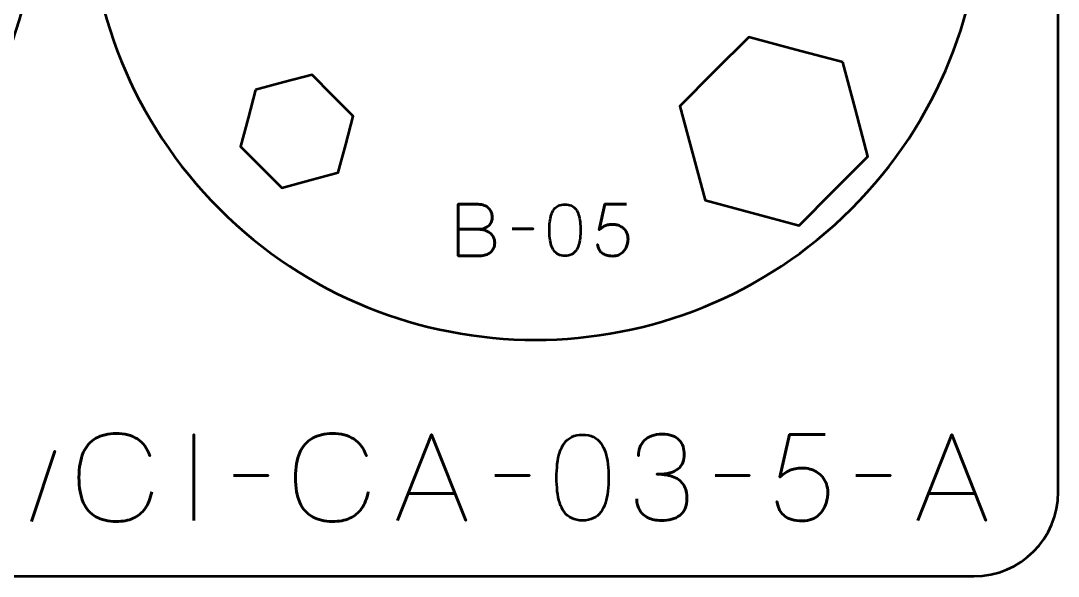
# Model space of a CAD drawing. Header units: centimetres. Extents: x -21 to 0, y -29.7 to 0.
# Drawn here: x -6.15 to 0, y -29.7 to -26.41 of the extents above; entities that cross this region are included whole.
import ezdxf

# ---------------------------------------------------------------- set-up
doc = ezdxf.new("R2010")
doc.units = ezdxf.units.CM
doc.header["$MEASUREMENT"] = 0
doc.layers.add('Layer 1', color=7, linetype='Continuous')

msp = doc.modelspace()

# ---------------------------------------------------------------- linework, layer by layer
at = {"layer": 'Layer 1', "color": 1, "lineweight": 53}
msp.add_open_spline([(-21.00003, -29.19995), (-21.00003, -29.19995), (-21.00003, -2.29992), (-21.00003, -2.29992), (-21.00003, -2.29992), (-21.00003, -2.21709), (-20.93286, -2.14992), (-20.85003, -2.14992), (-20.85003, -2.14992), (-20.7672, -2.14992), (-20.70003, -2.08275), (-20.70003, -1.99992), (-20.70003, -1.99992), (-20.70003, -1.91709), (-20.7672, -1.84992), (-20.85003, -1.84992), (-20.85003, -1.84992), (-20.93286, -1.84992), (-21.00003, -1.78275), (-21.00003, -1.69992), (-21.00003, -1.69992), (-21.00003, -1.61709), (-20.93286, -1.54992), (-20.85003, -1.54992), (-20.85003, -1.54992), (-20.7672, -1.54992), (-20.70003, -1.48275), (-20.70003, -1.39992), (-20.70003, -1.39992), (-20.70003, -1.31709), (-20.7672, -1.24992), (-20.85003, -1.24992), (-20.85003, -1.24992), (-20.93286, -1.24992), (-21.00003, -1.18275), (-21.00003, -1.09992), (-21.00003, -1.09992), (-21.00003, -1.09992), (-21.00003, -0.49992), (-21.00003, -0.49992), (-21.00003, -0.49992), (-21.00003, -0.22295), (-20.77694, 0.00004), (-20.49994, 0.00004), (-20.49994, 0.00004), (-20.49994, 0.00004), (-0.50008, 0.00004), (-0.50008, 0.00004), (-0.50008, 0.00004), (-0.22294, 0.00004), (0.00002, -0.22295), (0.00002, -0.49992), (0.00002, -0.49992), (0.00002, -0.49992), (0.00002, -29.19995), (0.00002, -29.19995), (0.00002, -29.19995), (0.00002, -29.47695), (-0.22294, -29.70004), (-0.50008, -29.70004), (-0.50008, -29.70004), (-0.50008, -29.70004), (-20.49994, -29.70004), (-20.49994, -29.70004), (-20.49994, -29.70004), (-20.77694, -29.70004), (-21.00003, -29.47695), (-21.00003, -29.19995)], degree=3, knots=[0, 0, 0, 0, 0.0588235, 0.0588235, 0.0588235, 0.0588235, 0.1176471, 0.1176471, 0.1176471, 0.1176471, 0.1764706, 0.1764706, 0.1764706, 0.1764706, 0.2352941, 0.2352941, 0.2352941, 0.2352941, 0.2941176, 0.2941176, 0.2941176, 0.2941176, 0.3529412, 0.3529412, 0.3529412, 0.3529412, 0.4117647, 0.4117647, 0.4117647, 0.4117647, 0.4705882, 0.4705882, 0.4705882, 0.4705882, 0.5294118, 0.5294118, 0.5294118, 0.5294118, 0.5882353, 0.5882353, 0.5882353, 0.5882353, 0.6470588, 0.6470588, 0.6470588, 0.6470588, 0.7058824, 0.7058824, 0.7058824, 0.7058824, 0.7647059, 0.7647059, 0.7647059, 0.7647059, 0.8235294, 0.8235294, 0.8235294, 0.8235294, 0.8823529, 0.8823529, 0.8823529, 0.8823529, 0.9411765, 0.9411765, 0.9411765, 0.9411765, 1, 1, 1, 1], dxfattribs=at)
at = {"layer": 'Layer 1', "color": 3, "lineweight": 53}
for points in [[(-6.82614, -23.77617), (-5.79144, -24.81087), (-5.79144, -26.48911), (-6.82617, -27.52384), (-6.82617, -27.52384), (-7.86087, -28.55854), (-9.53911, -28.55854), (-10.57381, -27.52384), (-10.57381, -27.52384), (-11.60853, -26.48911), (-11.60853, -24.81087), (-10.57383, -23.77617), (-10.57383, -23.77617), (-9.53911, -22.74144), (-7.86087, -22.74144), (-6.82614, -23.77617)], [(-1.22615, -23.77619), (-0.19145, -24.81089), (-0.19145, -26.48913), (-1.22618, -27.52386), (-1.22618, -27.52386), (-2.26088, -28.55856), (-3.93912, -28.55856), (-4.97382, -27.52386), (-4.97382, -27.52386), (-6.00854, -26.48913), (-6.00854, -24.81089), (-4.97384, -23.77619), (-4.97384, -23.77619), (-3.93912, -22.74146), (-2.26088, -22.74146), (-1.22615, -23.77619)]]:
    msp.add_open_spline(points, degree=3, knots=[0, 0, 0, 0, 0.25, 0.25, 0.25, 0.25, 0.5, 0.5, 0.5, 0.5, 0.75, 0.75, 0.75, 0.75, 1, 1, 1, 1], dxfattribs=at)
at = {"layer": 'Layer 1', "lineweight": 53}
msp.add_open_spline([(-1.27754, -26.65598), (-1.27754, -26.65598), (-1.20283, -26.93481), (-1.20283, -26.93481), (-1.20283, -26.93481), (-1.20283, -26.93481), (-1.12811, -27.21365), (-1.12811, -27.21365), (-1.12811, -27.21365), (-1.12811, -27.21365), (-1.33223, -27.41778), (-1.33223, -27.41778), (-1.33223, -27.41778), (-1.33223, -27.41778), (-1.53636, -27.6219), (-1.53636, -27.6219), (-1.53636, -27.6219), (-1.53636, -27.6219), (-1.8152, -27.54718), (-1.8152, -27.54718), (-1.8152, -27.54718), (-1.8152, -27.54718), (-2.09403, -27.47247), (-2.09403, -27.47247), (-2.09403, -27.47247), (-2.09403, -27.47247), (-2.16875, -27.19364), (-2.16875, -27.19364), (-2.16875, -27.19364), (-2.16875, -27.19364), (-2.24346, -26.91479), (-2.24346, -26.91479), (-2.24346, -26.91479), (-2.24346, -26.91479), (-2.03934, -26.71067), (-2.03934, -26.71067), (-2.03934, -26.71067), (-2.03934, -26.71067), (-1.83522, -26.50655), (-1.83522, -26.50655), (-1.83522, -26.50655), (-1.83522, -26.50655), (-1.55637, -26.58126), (-1.55637, -26.58126), (-1.55637, -26.58126), (-1.55637, -26.58126), (-1.27754, -26.65598), (-1.27754, -26.65598)], degree=3, knots=[0, 0, 0, 0, 0.0833333, 0.0833333, 0.0833333, 0.0833333, 0.1666667, 0.1666667, 0.1666667, 0.1666667, 0.25, 0.25, 0.25, 0.25, 0.3333333, 0.3333333, 0.3333333, 0.3333333, 0.4166667, 0.4166667, 0.4166667, 0.4166667, 0.5, 0.5, 0.5, 0.5, 0.5833333, 0.5833333, 0.5833333, 0.5833333, 0.6666667, 0.6666667, 0.6666667, 0.6666667, 0.75, 0.75, 0.75, 0.75, 0.8333333, 0.8333333, 0.8333333, 0.8333333, 0.9166667, 0.9166667, 0.9166667, 0.9166667, 1, 1, 1, 1], dxfattribs=at)
at = {"layer": 'Layer 1', "color": 250, "lineweight": 53}
msp.add_open_spline([(-4.75916, -26.81926), (-4.75916, -26.81926), (-4.59186, -26.77443), (-4.59186, -26.77443), (-4.59186, -26.77443), (-4.59186, -26.77443), (-4.42455, -26.7296), (-4.42455, -26.7296), (-4.42455, -26.7296), (-4.42455, -26.7296), (-4.30208, -26.85208), (-4.30208, -26.85208), (-4.30208, -26.85208), (-4.30208, -26.85208), (-4.1796, -26.97455), (-4.1796, -26.97455), (-4.1796, -26.97455), (-4.1796, -26.97455), (-4.22443, -27.14186), (-4.22443, -27.14186), (-4.22443, -27.14186), (-4.22443, -27.14186), (-4.26926, -27.30916), (-4.26926, -27.30916), (-4.26926, -27.30916), (-4.26926, -27.30916), (-4.43656, -27.35399), (-4.43656, -27.35399), (-4.43656, -27.35399), (-4.43656, -27.35399), (-4.60387, -27.39882), (-4.60387, -27.39882), (-4.60387, -27.39882), (-4.60387, -27.39882), (-4.72634, -27.27634), (-4.72634, -27.27634), (-4.72634, -27.27634), (-4.72634, -27.27634), (-4.84882, -27.15387), (-4.84882, -27.15387), (-4.84882, -27.15387), (-4.84882, -27.15387), (-4.80399, -26.98656), (-4.80399, -26.98656), (-4.80399, -26.98656), (-4.80399, -26.98656), (-4.75916, -26.81926), (-4.75916, -26.81926)], degree=3, knots=[0, 0, 0, 0, 0.0833333, 0.0833333, 0.0833333, 0.0833333, 0.1666667, 0.1666667, 0.1666667, 0.1666667, 0.25, 0.25, 0.25, 0.25, 0.3333333, 0.3333333, 0.3333333, 0.3333333, 0.4166667, 0.4166667, 0.4166667, 0.4166667, 0.5, 0.5, 0.5, 0.5, 0.5833333, 0.5833333, 0.5833333, 0.5833333, 0.6666667, 0.6666667, 0.6666667, 0.6666667, 0.75, 0.75, 0.75, 0.75, 0.8333333, 0.8333333, 0.8333333, 0.8333333, 0.9166667, 0.9166667, 0.9166667, 0.9166667, 1, 1, 1, 1], dxfattribs=at)
at = {"layer": 'Layer 1', "color": 5, "lineweight": 53}
for points, knots in [([(-3.55766, -27.6449), (-3.55766, -27.6449), (-3.4404, -27.6449), (-3.4404, -27.6449), (-3.4404, -27.6449), (-3.42516, -27.64483), (-3.41218, -27.64272), (-3.40124, -27.63855), (-3.40124, -27.63855), (-3.39037, -27.63446), (-3.38156, -27.62889), (-3.37471, -27.6219), (-3.37471, -27.6219), (-3.36787, -27.61492), (-3.36293, -27.60702), (-3.35982, -27.59827), (-3.35982, -27.59827), (-3.35679, -27.58959), (-3.35538, -27.58056), (-3.35573, -27.57125), (-3.35573, -27.57125), (-3.35616, -27.56193), (-3.35813, -27.5529), (-3.36166, -27.54408), (-3.36166, -27.54408), (-3.36512, -27.53526), (-3.37034, -27.52729), (-3.37718, -27.52016), (-3.37718, -27.52016), (-3.38402, -27.51304), (-3.39256, -27.50739), (-3.40293, -27.50323), (-3.40293, -27.50323), (-3.41331, -27.499), (-3.42551, -27.49681), (-3.43955, -27.49674), (-3.43955, -27.49674), (-3.43955, -27.49674), (-3.55766, -27.49674), (-3.55766, -27.49674), (-3.55766, -27.49674), (-3.55766, -27.49674), (-3.55766, -27.80196), (-3.55766, -27.80196), (-3.55766, -27.80196), (-3.55766, -27.80196), (-3.4277, -27.80196), (-3.4277, -27.80196), (-3.4277, -27.80196), (-3.41556, -27.80196), (-3.40427, -27.8002), (-3.39383, -27.79674), (-3.39383, -27.79674), (-3.38339, -27.79321), (-3.37429, -27.7882), (-3.36639, -27.7815), (-3.36639, -27.7815), (-3.35855, -27.77487), (-3.35242, -27.76682), (-3.34804, -27.7573), (-3.34804, -27.7573), (-3.34367, -27.74777), (-3.34141, -27.73698), (-3.34134, -27.72491), (-3.34134, -27.72491), (-3.34162, -27.71278), (-3.34416, -27.70184), (-3.34903, -27.69204), (-3.34903, -27.69204), (-3.3539, -27.68223), (-3.36067, -27.67383), (-3.36942, -27.66678), (-3.36942, -27.66678), (-3.37817, -27.65979), (-3.38861, -27.65436), (-3.40061, -27.65062), (-3.40061, -27.65062), (-3.4126, -27.64688), (-3.42586, -27.64498), (-3.4404, -27.6449), (-3.4404, -27.6449), (-3.42586, -27.64498), (-3.4126, -27.64688), (-3.40061, -27.65062), (-3.40061, -27.65062), (-3.38861, -27.65436), (-3.37817, -27.65979), (-3.36942, -27.66678), (-3.36942, -27.66678), (-3.36067, -27.67383), (-3.3539, -27.68223), (-3.34903, -27.69204), (-3.34903, -27.69204), (-3.34416, -27.70184), (-3.34162, -27.71278), (-3.34134, -27.72491), (-3.34134, -27.72491), (-3.34141, -27.73698), (-3.34367, -27.74777), (-3.34804, -27.7573), (-3.34804, -27.7573), (-3.35242, -27.76682), (-3.35855, -27.77487), (-3.36639, -27.7815), (-3.36639, -27.7815), (-3.37429, -27.7882), (-3.38339, -27.79321), (-3.39383, -27.79674), (-3.39383, -27.79674), (-3.40427, -27.8002), (-3.41556, -27.80196), (-3.4277, -27.80196), (-3.4277, -27.80196), (-3.4277, -27.80196), (-3.55766, -27.80196), (-3.55766, -27.80196), (-3.55766, -27.80196), (-3.55766, -27.80196), (-3.55766, -27.49674), (-3.55766, -27.49674), (-3.55766, -27.49674), (-3.55766, -27.49674), (-3.43955, -27.49674), (-3.43955, -27.49674), (-3.43955, -27.49674), (-3.42551, -27.49681), (-3.41331, -27.499), (-3.40293, -27.50323), (-3.40293, -27.50323), (-3.39256, -27.50739), (-3.38402, -27.51304), (-3.37718, -27.52016), (-3.37718, -27.52016), (-3.37034, -27.52729), (-3.36512, -27.53526), (-3.36166, -27.54408), (-3.36166, -27.54408), (-3.35813, -27.5529), (-3.35616, -27.56193), (-3.35573, -27.57125), (-3.35573, -27.57125), (-3.35538, -27.58056), (-3.35679, -27.58959), (-3.35982, -27.59827), (-3.35982, -27.59827), (-3.36293, -27.60702), (-3.36787, -27.61492), (-3.37471, -27.6219), (-3.37471, -27.6219), (-3.38156, -27.62889), (-3.39037, -27.63446), (-3.40124, -27.63855), (-3.40124, -27.63855), (-3.41218, -27.64272), (-3.42516, -27.64483), (-3.4404, -27.6449), (-3.4404, -27.6449), (-3.4404, -27.6449), (-3.55766, -27.6449), (-3.55766, -27.6449)], [0, 0, 0, 0, 0.025, 0.025, 0.025, 0.025, 0.05, 0.05, 0.05, 0.05, 0.075, 0.075, 0.075, 0.075, 0.1, 0.1, 0.1, 0.1, 0.125, 0.125, 0.125, 0.125, 0.15, 0.15, 0.15, 0.15, 0.175, 0.175, 0.175, 0.175, 0.2, 0.2, 0.2, 0.2, 0.225, 0.225, 0.225, 0.225, 0.25, 0.25, 0.25, 0.25, 0.275, 0.275, 0.275, 0.275, 0.3, 0.3, 0.3, 0.3, 0.325, 0.325, 0.325, 0.325, 0.35, 0.35, 0.35, 0.35, 0.375, 0.375, 0.375, 0.375, 0.4, 0.4, 0.4, 0.4, 0.425, 0.425, 0.425, 0.425, 0.45, 0.45, 0.45, 0.45, 0.475, 0.475, 0.475, 0.475, 0.5, 0.5, 0.5, 0.5, 0.525, 0.525, 0.525, 0.525, 0.55, 0.55, 0.55, 0.55, 0.575, 0.575, 0.575, 0.575, 0.6, 0.6, 0.6, 0.6, 0.625, 0.625, 0.625, 0.625, 0.65, 0.65, 0.65, 0.65, 0.675, 0.675, 0.675, 0.675, 0.7, 0.7, 0.7, 0.7, 0.725, 0.725, 0.725, 0.725, 0.75, 0.75, 0.75, 0.75, 0.775, 0.775, 0.775, 0.775, 0.8, 0.8, 0.8, 0.8, 0.825, 0.825, 0.825, 0.825, 0.85, 0.85, 0.85, 0.85, 0.875, 0.875, 0.875, 0.875, 0.9, 0.9, 0.9, 0.9, 0.925, 0.925, 0.925, 0.925, 0.95, 0.95, 0.95, 0.95, 0.975, 0.975, 0.975, 0.975, 1, 1, 1, 1]), ([(-2.56072, -27.49674), (-2.56072, -27.49674), (-2.68772, -27.49674), (-2.68772, -27.49674), (-2.68772, -27.49674), (-2.68772, -27.49674), (-2.72159, -27.64829), (-2.72159, -27.64829), (-2.72159, -27.64829), (-2.71566, -27.64321), (-2.71002, -27.63863), (-2.70458, -27.6346), (-2.70458, -27.6346), (-2.69922, -27.63058), (-2.69358, -27.6272), (-2.68758, -27.62437), (-2.68758, -27.62437), (-2.68165, -27.62155), (-2.67488, -27.61943), (-2.66726, -27.61795), (-2.66726, -27.61795), (-2.65971, -27.61647), (-2.65068, -27.61569), (-2.64031, -27.61569), (-2.64031, -27.61569), (-2.63184, -27.61569), (-2.62337, -27.61682), (-2.61491, -27.61915), (-2.61491, -27.61915), (-2.60644, -27.62141), (-2.5984, -27.62487), (-2.59078, -27.62945), (-2.59078, -27.62945), (-2.58309, -27.63411), (-2.57631, -27.6399), (-2.57039, -27.64688), (-2.57039, -27.64688), (-2.56439, -27.65387), (-2.55966, -27.66205), (-2.55628, -27.67143), (-2.55628, -27.67143), (-2.55282, -27.68082), (-2.55106, -27.69147), (-2.55099, -27.70332), (-2.55099, -27.70332), (-2.55091, -27.7077), (-2.55141, -27.7132), (-2.5524, -27.71969), (-2.5524, -27.71969), (-2.55331, -27.72618), (-2.55501, -27.73324), (-2.55741, -27.74072), (-2.55741, -27.74072), (-2.5598, -27.7482), (-2.56319, -27.75561), (-2.56749, -27.76294), (-2.56749, -27.76294), (-2.5718, -27.77028), (-2.5773, -27.77698), (-2.58393, -27.78305), (-2.58393, -27.78305), (-2.59057, -27.78912), (-2.59861, -27.79399), (-2.60799, -27.79766), (-2.60799, -27.79766), (-2.61745, -27.80125), (-2.62853, -27.80316), (-2.64115, -27.80323), (-2.64115, -27.80323), (-2.65625, -27.80316), (-2.66895, -27.80154), (-2.67925, -27.7985), (-2.67925, -27.7985), (-2.68956, -27.7954), (-2.69795, -27.79138), (-2.70444, -27.7863), (-2.70444, -27.7863), (-2.711, -27.78122), (-2.71608, -27.77564), (-2.71975, -27.76958), (-2.71975, -27.76958), (-2.72342, -27.76351), (-2.72617, -27.75744), (-2.72801, -27.75137), (-2.72801, -27.75137), (-2.72984, -27.7453), (-2.73125, -27.73973), (-2.73217, -27.73465), (-2.73217, -27.73465), (-2.73125, -27.73973), (-2.72984, -27.7453), (-2.72801, -27.75137), (-2.72801, -27.75137), (-2.72617, -27.75744), (-2.72342, -27.76351), (-2.71975, -27.76958), (-2.71975, -27.76958), (-2.71608, -27.77564), (-2.711, -27.78122), (-2.70444, -27.7863), (-2.70444, -27.7863), (-2.69795, -27.79138), (-2.68956, -27.7954), (-2.67925, -27.7985), (-2.67925, -27.7985), (-2.66895, -27.80154), (-2.65625, -27.80316), (-2.64115, -27.80323), (-2.64115, -27.80323), (-2.62853, -27.80316), (-2.61745, -27.80125), (-2.60799, -27.79766), (-2.60799, -27.79766), (-2.59861, -27.79399), (-2.59057, -27.78912), (-2.58393, -27.78305), (-2.58393, -27.78305), (-2.5773, -27.77698), (-2.5718, -27.77028), (-2.56749, -27.76294), (-2.56749, -27.76294), (-2.56319, -27.75561), (-2.5598, -27.7482), (-2.55741, -27.74072), (-2.55741, -27.74072), (-2.55501, -27.73324), (-2.55331, -27.72618), (-2.5524, -27.71969), (-2.5524, -27.71969), (-2.55141, -27.7132), (-2.55091, -27.7077), (-2.55099, -27.70332), (-2.55099, -27.70332), (-2.55106, -27.69147), (-2.55282, -27.68082), (-2.55628, -27.67143), (-2.55628, -27.67143), (-2.55966, -27.66205), (-2.56439, -27.65387), (-2.57039, -27.64688), (-2.57039, -27.64688), (-2.57631, -27.6399), (-2.58309, -27.63411), (-2.59078, -27.62945), (-2.59078, -27.62945), (-2.5984, -27.62487), (-2.60644, -27.62141), (-2.61491, -27.61915), (-2.61491, -27.61915), (-2.62337, -27.61682), (-2.63184, -27.61569), (-2.64031, -27.61569), (-2.64031, -27.61569), (-2.65068, -27.61569), (-2.65971, -27.61647), (-2.66726, -27.61795), (-2.66726, -27.61795), (-2.67488, -27.61943), (-2.68165, -27.62155), (-2.68758, -27.62437), (-2.68758, -27.62437), (-2.69358, -27.6272), (-2.69922, -27.63058), (-2.70458, -27.6346), (-2.70458, -27.6346), (-2.71002, -27.63863), (-2.71566, -27.64321), (-2.72159, -27.64829), (-2.72159, -27.64829), (-2.72159, -27.64829), (-2.68772, -27.49674), (-2.68772, -27.49674), (-2.68772, -27.49674), (-2.68772, -27.49674), (-2.56072, -27.49674), (-2.56072, -27.49674)], [0, 0, 0, 0, 0.0227273, 0.0227273, 0.0227273, 0.0227273, 0.0454545, 0.0454545, 0.0454545, 0.0454545, 0.0681818, 0.0681818, 0.0681818, 0.0681818, 0.0909091, 0.0909091, 0.0909091, 0.0909091, 0.1136364, 0.1136364, 0.1136364, 0.1136364, 0.1363636, 0.1363636, 0.1363636, 0.1363636, 0.1590909, 0.1590909, 0.1590909, 0.1590909, 0.1818182, 0.1818182, 0.1818182, 0.1818182, 0.2045455, 0.2045455, 0.2045455, 0.2045455, 0.2272727, 0.2272727, 0.2272727, 0.2272727, 0.25, 0.25, 0.25, 0.25, 0.2727273, 0.2727273, 0.2727273, 0.2727273, 0.2954545, 0.2954545, 0.2954545, 0.2954545, 0.3181818, 0.3181818, 0.3181818, 0.3181818, 0.3409091, 0.3409091, 0.3409091, 0.3409091, 0.3636364, 0.3636364, 0.3636364, 0.3636364, 0.3863636, 0.3863636, 0.3863636, 0.3863636, 0.4090909, 0.4090909, 0.4090909, 0.4090909, 0.4318182, 0.4318182, 0.4318182, 0.4318182, 0.4545455, 0.4545455, 0.4545455, 0.4545455, 0.4772727, 0.4772727, 0.4772727, 0.4772727, 0.5, 0.5, 0.5, 0.5, 0.5227273, 0.5227273, 0.5227273, 0.5227273, 0.5454545, 0.5454545, 0.5454545, 0.5454545, 0.5681818, 0.5681818, 0.5681818, 0.5681818, 0.5909091, 0.5909091, 0.5909091, 0.5909091, 0.6136364, 0.6136364, 0.6136364, 0.6136364, 0.6363636, 0.6363636, 0.6363636, 0.6363636, 0.6590909, 0.6590909, 0.6590909, 0.6590909, 0.6818182, 0.6818182, 0.6818182, 0.6818182, 0.7045455, 0.7045455, 0.7045455, 0.7045455, 0.7272727, 0.7272727, 0.7272727, 0.7272727, 0.75, 0.75, 0.75, 0.75, 0.7727273, 0.7727273, 0.7727273, 0.7727273, 0.7954545, 0.7954545, 0.7954545, 0.7954545, 0.8181818, 0.8181818, 0.8181818, 0.8181818, 0.8409091, 0.8409091, 0.8409091, 0.8409091, 0.8636364, 0.8636364, 0.8636364, 0.8636364, 0.8863636, 0.8863636, 0.8863636, 0.8863636, 0.9090909, 0.9090909, 0.9090909, 0.9090909, 0.9318182, 0.9318182, 0.9318182, 0.9318182, 0.9545455, 0.9545455, 0.9545455, 0.9545455, 0.9772727, 0.9772727, 0.9772727, 0.9772727, 1, 1, 1, 1]), ([(-2.92478, -27.80196), (-2.90997, -27.80189), (-2.8972, -27.79928), (-2.88654, -27.7942), (-2.88654, -27.7942), (-2.87596, -27.78912), (-2.86714, -27.78185), (-2.86009, -27.77261), (-2.86009, -27.77261), (-2.8531, -27.7633), (-2.8476, -27.75229), (-2.84351, -27.73959), (-2.84351, -27.73959), (-2.83948, -27.72689), (-2.83659, -27.71299), (-2.83497, -27.69775), (-2.83497, -27.69775), (-2.83327, -27.68251), (-2.83243, -27.66649), (-2.8325, -27.64956), (-2.8325, -27.64956), (-2.83243, -27.6327), (-2.83327, -27.61668), (-2.83497, -27.60151), (-2.83497, -27.60151), (-2.83659, -27.58634), (-2.83948, -27.57237), (-2.84351, -27.55967), (-2.84351, -27.55967), (-2.8476, -27.54704), (-2.8531, -27.53604), (-2.86009, -27.52665), (-2.86009, -27.52665), (-2.86714, -27.51734), (-2.87596, -27.51007), (-2.88654, -27.50499), (-2.88654, -27.50499), (-2.8972, -27.49984), (-2.90997, -27.49723), (-2.92478, -27.49716), (-2.92478, -27.49716), (-2.9396, -27.49723), (-2.95237, -27.49984), (-2.96303, -27.50499), (-2.96303, -27.50499), (-2.97361, -27.51007), (-2.98243, -27.51734), (-2.98948, -27.52665), (-2.98948, -27.52665), (-2.99647, -27.53604), (-3.00197, -27.54704), (-3.00606, -27.55967), (-3.00606, -27.55967), (-3.01009, -27.57237), (-3.01298, -27.58634), (-3.0146, -27.60151), (-3.0146, -27.60151), (-3.01629, -27.61668), (-3.01714, -27.6327), (-3.01707, -27.64956), (-3.01707, -27.64956), (-3.01714, -27.66649), (-3.01629, -27.68251), (-3.0146, -27.69775), (-3.0146, -27.69775), (-3.01298, -27.71299), (-3.01009, -27.72689), (-3.00606, -27.73959), (-3.00606, -27.73959), (-3.00197, -27.75229), (-2.99647, -27.7633), (-2.98948, -27.77261), (-2.98948, -27.77261), (-2.98243, -27.78185), (-2.97361, -27.78912), (-2.96303, -27.7942), (-2.96303, -27.7942), (-2.95237, -27.79928), (-2.9396, -27.80189), (-2.92478, -27.80196)], [0, 0, 0, 0, 0.05, 0.05, 0.05, 0.05, 0.1, 0.1, 0.1, 0.1, 0.15, 0.15, 0.15, 0.15, 0.2, 0.2, 0.2, 0.2, 0.25, 0.25, 0.25, 0.25, 0.3, 0.3, 0.3, 0.3, 0.35, 0.35, 0.35, 0.35, 0.4, 0.4, 0.4, 0.4, 0.45, 0.45, 0.45, 0.45, 0.5, 0.5, 0.5, 0.5, 0.55, 0.55, 0.55, 0.55, 0.6, 0.6, 0.6, 0.6, 0.65, 0.65, 0.65, 0.65, 0.7, 0.7, 0.7, 0.7, 0.75, 0.75, 0.75, 0.75, 0.8, 0.8, 0.8, 0.8, 0.85, 0.85, 0.85, 0.85, 0.9, 0.9, 0.9, 0.9, 0.95, 0.95, 0.95, 0.95, 1, 1, 1, 1]), ([(-2.92478, -27.80196), (-2.90997, -27.80189), (-2.8972, -27.79928), (-2.88654, -27.7942), (-2.88654, -27.7942), (-2.87596, -27.78912), (-2.86714, -27.78185), (-2.86009, -27.77261), (-2.86009, -27.77261), (-2.8531, -27.7633), (-2.8476, -27.75229), (-2.84351, -27.73959), (-2.84351, -27.73959), (-2.83948, -27.72689), (-2.83659, -27.71299), (-2.83497, -27.69775), (-2.83497, -27.69775), (-2.83327, -27.68251), (-2.83243, -27.66649), (-2.8325, -27.64956), (-2.8325, -27.64956), (-2.83243, -27.6327), (-2.83327, -27.61668), (-2.83497, -27.60151), (-2.83497, -27.60151), (-2.83659, -27.58634), (-2.83948, -27.57237), (-2.84351, -27.55967), (-2.84351, -27.55967), (-2.8476, -27.54704), (-2.8531, -27.53604), (-2.86009, -27.52665), (-2.86009, -27.52665), (-2.86714, -27.51734), (-2.87596, -27.51007), (-2.88654, -27.50499), (-2.88654, -27.50499), (-2.8972, -27.49984), (-2.90997, -27.49723), (-2.92478, -27.49716), (-2.92478, -27.49716), (-2.9396, -27.49723), (-2.95237, -27.49984), (-2.96303, -27.50499), (-2.96303, -27.50499), (-2.97361, -27.51007), (-2.98243, -27.51734), (-2.98948, -27.52665), (-2.98948, -27.52665), (-2.99647, -27.53604), (-3.00197, -27.54704), (-3.00606, -27.55967), (-3.00606, -27.55967), (-3.01009, -27.57237), (-3.01298, -27.58634), (-3.0146, -27.60151), (-3.0146, -27.60151), (-3.01629, -27.61668), (-3.01714, -27.6327), (-3.01707, -27.64956), (-3.01707, -27.64956), (-3.01714, -27.66649), (-3.01629, -27.68251), (-3.0146, -27.69775), (-3.0146, -27.69775), (-3.01298, -27.71299), (-3.01009, -27.72689), (-3.00606, -27.73959), (-3.00606, -27.73959), (-3.00197, -27.75229), (-2.99647, -27.7633), (-2.98948, -27.77261), (-2.98948, -27.77261), (-2.98243, -27.78185), (-2.97361, -27.78912), (-2.96303, -27.7942), (-2.96303, -27.7942), (-2.95237, -27.79928), (-2.9396, -27.80189), (-2.92478, -27.80196)], [0, 0, 0, 0, 0.05, 0.05, 0.05, 0.05, 0.1, 0.1, 0.1, 0.1, 0.15, 0.15, 0.15, 0.15, 0.2, 0.2, 0.2, 0.2, 0.25, 0.25, 0.25, 0.25, 0.3, 0.3, 0.3, 0.3, 0.35, 0.35, 0.35, 0.35, 0.4, 0.4, 0.4, 0.4, 0.45, 0.45, 0.45, 0.45, 0.5, 0.5, 0.5, 0.5, 0.55, 0.55, 0.55, 0.55, 0.6, 0.6, 0.6, 0.6, 0.65, 0.65, 0.65, 0.65, 0.7, 0.7, 0.7, 0.7, 0.75, 0.75, 0.75, 0.75, 0.8, 0.8, 0.8, 0.8, 0.85, 0.85, 0.85, 0.85, 0.9, 0.9, 0.9, 0.9, 0.95, 0.95, 0.95, 0.95, 1, 1, 1, 1]), ([(-3.2372, -27.64236), (-3.2372, -27.64236), (-3.11401, -27.64236), (-3.11401, -27.64236), (-3.11401, -27.64236), (-3.11401, -27.64236), (-3.2372, -27.64236), (-3.2372, -27.64236)], [0, 0, 0, 0, 0.5, 0.5, 0.5, 0.5, 1, 1, 1, 1]), ([(-5.3745, -29.19917), (-5.38202, -29.23951), (-5.39519, -29.27279), (-5.41366, -29.29889), (-5.41366, -29.29889), (-5.43224, -29.32488), (-5.45599, -29.34417), (-5.48492, -29.35675), (-5.48492, -29.35675), (-5.51373, -29.36933), (-5.54759, -29.37568), (-5.58616, -29.37556), (-5.58616, -29.37556), (-5.63308, -29.37568), (-5.67295, -29.36663), (-5.70564, -29.34817), (-5.70564, -29.34817), (-5.73833, -29.32982), (-5.76326, -29.30148), (-5.78043, -29.26303), (-5.78043, -29.26303), (-5.7976, -29.22457), (-5.80618, -29.1753), (-5.8063, -29.11521), (-5.8063, -29.11521), (-5.80618, -29.05536), (-5.7976, -29.0062), (-5.78043, -28.96775), (-5.78043, -28.96775), (-5.76326, -28.9293), (-5.73833, -28.90084), (-5.70564, -28.88238), (-5.70564, -28.88238), (-5.67295, -28.86392), (-5.63308, -28.85474), (-5.58616, -28.85486), (-5.58616, -28.85486), (-5.53595, -28.85474), (-5.49385, -28.86544), (-5.45999, -28.88696), (-5.45999, -28.88696), (-5.42624, -28.90848), (-5.40143, -28.94176), (-5.38579, -28.9868), (-5.38579, -28.9868), (-5.40143, -28.94176), (-5.42624, -28.90848), (-5.45999, -28.88696), (-5.45999, -28.88696), (-5.49385, -28.86544), (-5.53595, -28.85474), (-5.58616, -28.85486), (-5.58616, -28.85486), (-5.63308, -28.85474), (-5.67295, -28.86392), (-5.70564, -28.88238), (-5.70564, -28.88238), (-5.73833, -28.90084), (-5.76326, -28.9293), (-5.78043, -28.96775), (-5.78043, -28.96775), (-5.7976, -29.0062), (-5.80618, -29.05536), (-5.8063, -29.11521), (-5.8063, -29.11521), (-5.80618, -29.1753), (-5.7976, -29.22457), (-5.78043, -29.26303), (-5.78043, -29.26303), (-5.76326, -29.30148), (-5.73833, -29.32982), (-5.70564, -29.34817), (-5.70564, -29.34817), (-5.67295, -29.36663), (-5.63308, -29.37568), (-5.58616, -29.37556), (-5.58616, -29.37556), (-5.54759, -29.37568), (-5.51373, -29.36933), (-5.48492, -29.35675), (-5.48492, -29.35675), (-5.45599, -29.34417), (-5.43224, -29.32488), (-5.41366, -29.29889), (-5.41366, -29.29889), (-5.39519, -29.27279), (-5.38202, -29.23951), (-5.3745, -29.19917)], [0, 0, 0, 0, 0.0454545, 0.0454545, 0.0454545, 0.0454545, 0.0909091, 0.0909091, 0.0909091, 0.0909091, 0.1363636, 0.1363636, 0.1363636, 0.1363636, 0.1818182, 0.1818182, 0.1818182, 0.1818182, 0.2272727, 0.2272727, 0.2272727, 0.2272727, 0.2727273, 0.2727273, 0.2727273, 0.2727273, 0.3181818, 0.3181818, 0.3181818, 0.3181818, 0.3636364, 0.3636364, 0.3636364, 0.3636364, 0.4090909, 0.4090909, 0.4090909, 0.4090909, 0.4545455, 0.4545455, 0.4545455, 0.4545455, 0.5, 0.5, 0.5, 0.5, 0.5454545, 0.5454545, 0.5454545, 0.5454545, 0.5909091, 0.5909091, 0.5909091, 0.5909091, 0.6363636, 0.6363636, 0.6363636, 0.6363636, 0.6818182, 0.6818182, 0.6818182, 0.6818182, 0.7272727, 0.7272727, 0.7272727, 0.7272727, 0.7727273, 0.7727273, 0.7727273, 0.7727273, 0.8181818, 0.8181818, 0.8181818, 0.8181818, 0.8636364, 0.8636364, 0.8636364, 0.8636364, 0.9090909, 0.9090909, 0.9090909, 0.9090909, 0.9545455, 0.9545455, 0.9545455, 0.9545455, 1, 1, 1, 1]), ([(-5.12473, -29.36992), (-5.12473, -29.36992), (-5.12473, -28.86121), (-5.12473, -28.86121), (-5.12473, -28.86121), (-5.12473, -28.86121), (-5.12473, -29.36992), (-5.12473, -29.36992)], [0, 0, 0, 0, 0.5, 0.5, 0.5, 0.5, 1, 1, 1, 1]), ([(-4.09109, -29.19917), (-4.09861, -29.23951), (-4.11178, -29.27279), (-4.13025, -29.29889), (-4.13025, -29.29889), (-4.14883, -29.32488), (-4.17258, -29.34417), (-4.20151, -29.35675), (-4.20151, -29.35675), (-4.23032, -29.36933), (-4.26418, -29.37568), (-4.30275, -29.37556), (-4.30275, -29.37556), (-4.34967, -29.37568), (-4.38954, -29.36663), (-4.42223, -29.34817), (-4.42223, -29.34817), (-4.45492, -29.32982), (-4.47985, -29.30148), (-4.49702, -29.26303), (-4.49702, -29.26303), (-4.51419, -29.22457), (-4.52277, -29.1753), (-4.52289, -29.11521), (-4.52289, -29.11521), (-4.52277, -29.05536), (-4.51419, -29.0062), (-4.49702, -28.96775), (-4.49702, -28.96775), (-4.47985, -28.9293), (-4.45492, -28.90084), (-4.42223, -28.88238), (-4.42223, -28.88238), (-4.38954, -28.86392), (-4.34967, -28.85474), (-4.30275, -28.85486), (-4.30275, -28.85486), (-4.25254, -28.85474), (-4.21044, -28.86544), (-4.17658, -28.88696), (-4.17658, -28.88696), (-4.14283, -28.90848), (-4.11802, -28.94176), (-4.10238, -28.9868), (-4.10238, -28.9868), (-4.11802, -28.94176), (-4.14283, -28.90848), (-4.17658, -28.88696), (-4.17658, -28.88696), (-4.21044, -28.86544), (-4.25254, -28.85474), (-4.30275, -28.85486), (-4.30275, -28.85486), (-4.34967, -28.85474), (-4.38954, -28.86392), (-4.42223, -28.88238), (-4.42223, -28.88238), (-4.45492, -28.90084), (-4.47985, -28.9293), (-4.49702, -28.96775), (-4.49702, -28.96775), (-4.51419, -29.0062), (-4.52277, -29.05536), (-4.52289, -29.11521), (-4.52289, -29.11521), (-4.52277, -29.1753), (-4.51419, -29.22457), (-4.49702, -29.26303), (-4.49702, -29.26303), (-4.47985, -29.30148), (-4.45492, -29.32982), (-4.42223, -29.34817), (-4.42223, -29.34817), (-4.38954, -29.36663), (-4.34967, -29.37568), (-4.30275, -29.37556), (-4.30275, -29.37556), (-4.26418, -29.37568), (-4.23032, -29.36933), (-4.20151, -29.35675), (-4.20151, -29.35675), (-4.17258, -29.34417), (-4.14883, -29.32488), (-4.13025, -29.29889), (-4.13025, -29.29889), (-4.11178, -29.27279), (-4.09861, -29.23951), (-4.09109, -29.19917)], [0, 0, 0, 0, 0.0454545, 0.0454545, 0.0454545, 0.0454545, 0.0909091, 0.0909091, 0.0909091, 0.0909091, 0.1363636, 0.1363636, 0.1363636, 0.1363636, 0.1818182, 0.1818182, 0.1818182, 0.1818182, 0.2272727, 0.2272727, 0.2272727, 0.2272727, 0.2727273, 0.2727273, 0.2727273, 0.2727273, 0.3181818, 0.3181818, 0.3181818, 0.3181818, 0.3636364, 0.3636364, 0.3636364, 0.3636364, 0.4090909, 0.4090909, 0.4090909, 0.4090909, 0.4545455, 0.4545455, 0.4545455, 0.4545455, 0.5, 0.5, 0.5, 0.5, 0.5454545, 0.5454545, 0.5454545, 0.5454545, 0.5909091, 0.5909091, 0.5909091, 0.5909091, 0.6363636, 0.6363636, 0.6363636, 0.6363636, 0.6818182, 0.6818182, 0.6818182, 0.6818182, 0.7272727, 0.7272727, 0.7272727, 0.7272727, 0.7727273, 0.7727273, 0.7727273, 0.7727273, 0.8181818, 0.8181818, 0.8181818, 0.8181818, 0.8636364, 0.8636364, 0.8636364, 0.8636364, 0.9090909, 0.9090909, 0.9090909, 0.9090909, 0.9545455, 0.9545455, 0.9545455, 0.9545455, 1, 1, 1, 1]), ([(-3.91752, -29.36992), (-3.91752, -29.36992), (-3.71573, -28.86121), (-3.71573, -28.86121), (-3.71573, -28.86121), (-3.71573, -28.86121), (-3.51323, -29.36992), (-3.51323, -29.36992), (-3.51323, -29.36992), (-3.51323, -29.36992), (-3.71573, -28.86121), (-3.71573, -28.86121), (-3.71573, -28.86121), (-3.71573, -28.86121), (-3.91752, -29.36992), (-3.91752, -29.36992)], [0, 0, 0, 0, 0.25, 0.25, 0.25, 0.25, 0.5, 0.5, 0.5, 0.5, 0.75, 0.75, 0.75, 0.75, 1, 1, 1, 1]), ([(-2.82038, -29.36992), (-2.79568, -29.3698), (-2.7744, -29.36545), (-2.75664, -29.35698), (-2.75664, -29.35698), (-2.739, -29.34852), (-2.7243, -29.33641), (-2.71254, -29.321), (-2.71254, -29.321), (-2.7009, -29.30548), (-2.69173, -29.28713), (-2.68491, -29.26597), (-2.68491, -29.26597), (-2.67821, -29.2448), (-2.67339, -29.22163), (-2.67068, -29.19623), (-2.67068, -29.19623), (-2.66786, -29.17083), (-2.66645, -29.14414), (-2.66657, -29.11592), (-2.66657, -29.11592), (-2.66645, -29.08781), (-2.66786, -29.06112), (-2.67068, -29.03584), (-2.67068, -29.03584), (-2.67339, -29.01055), (-2.67821, -28.98727), (-2.68491, -28.9661), (-2.68491, -28.9661), (-2.69173, -28.94506), (-2.7009, -28.92671), (-2.71254, -28.91107), (-2.71254, -28.91107), (-2.7243, -28.89555), (-2.739, -28.88344), (-2.75664, -28.87497), (-2.75664, -28.87497), (-2.7744, -28.86639), (-2.79568, -28.86203), (-2.82038, -28.86192), (-2.82038, -28.86192), (-2.84507, -28.86203), (-2.86636, -28.86639), (-2.88411, -28.87497), (-2.88411, -28.87497), (-2.90175, -28.88344), (-2.91645, -28.89555), (-2.92821, -28.91107), (-2.92821, -28.91107), (-2.93985, -28.92671), (-2.94902, -28.94506), (-2.95584, -28.9661), (-2.95584, -28.9661), (-2.96255, -28.98727), (-2.96737, -29.01055), (-2.97007, -29.03584), (-2.97007, -29.03584), (-2.9729, -29.06112), (-2.97431, -29.08781), (-2.97419, -29.11592), (-2.97419, -29.11592), (-2.97431, -29.14414), (-2.9729, -29.17083), (-2.97007, -29.19623), (-2.97007, -29.19623), (-2.96737, -29.22163), (-2.96255, -29.2448), (-2.95584, -29.26597), (-2.95584, -29.26597), (-2.94902, -29.28713), (-2.93985, -29.30548), (-2.92821, -29.321), (-2.92821, -29.321), (-2.91645, -29.33641), (-2.90175, -29.34852), (-2.88411, -29.35698), (-2.88411, -29.35698), (-2.86636, -29.36545), (-2.84507, -29.3698), (-2.82038, -29.36992)], [0, 0, 0, 0, 0.05, 0.05, 0.05, 0.05, 0.1, 0.1, 0.1, 0.1, 0.15, 0.15, 0.15, 0.15, 0.2, 0.2, 0.2, 0.2, 0.25, 0.25, 0.25, 0.25, 0.3, 0.3, 0.3, 0.3, 0.35, 0.35, 0.35, 0.35, 0.4, 0.4, 0.4, 0.4, 0.45, 0.45, 0.45, 0.45, 0.5, 0.5, 0.5, 0.5, 0.55, 0.55, 0.55, 0.55, 0.6, 0.6, 0.6, 0.6, 0.65, 0.65, 0.65, 0.65, 0.7, 0.7, 0.7, 0.7, 0.75, 0.75, 0.75, 0.75, 0.8, 0.8, 0.8, 0.8, 0.85, 0.85, 0.85, 0.85, 0.9, 0.9, 0.9, 0.9, 0.95, 0.95, 0.95, 0.95, 1, 1, 1, 1]), ([(-2.82038, -29.36992), (-2.79568, -29.3698), (-2.7744, -29.36545), (-2.75664, -29.35698), (-2.75664, -29.35698), (-2.739, -29.34852), (-2.7243, -29.33641), (-2.71254, -29.321), (-2.71254, -29.321), (-2.7009, -29.30548), (-2.69173, -29.28713), (-2.68491, -29.26597), (-2.68491, -29.26597), (-2.67821, -29.2448), (-2.67339, -29.22163), (-2.67068, -29.19623), (-2.67068, -29.19623), (-2.66786, -29.17083), (-2.66645, -29.14414), (-2.66657, -29.11592), (-2.66657, -29.11592), (-2.66645, -29.08781), (-2.66786, -29.06112), (-2.67068, -29.03584), (-2.67068, -29.03584), (-2.67339, -29.01055), (-2.67821, -28.98727), (-2.68491, -28.9661), (-2.68491, -28.9661), (-2.69173, -28.94506), (-2.7009, -28.92671), (-2.71254, -28.91107), (-2.71254, -28.91107), (-2.7243, -28.89555), (-2.739, -28.88344), (-2.75664, -28.87497), (-2.75664, -28.87497), (-2.7744, -28.86639), (-2.79568, -28.86203), (-2.82038, -28.86192), (-2.82038, -28.86192), (-2.84507, -28.86203), (-2.86636, -28.86639), (-2.88411, -28.87497), (-2.88411, -28.87497), (-2.90175, -28.88344), (-2.91645, -28.89555), (-2.92821, -28.91107), (-2.92821, -28.91107), (-2.93985, -28.92671), (-2.94902, -28.94506), (-2.95584, -28.9661), (-2.95584, -28.9661), (-2.96255, -28.98727), (-2.96737, -29.01055), (-2.97007, -29.03584), (-2.97007, -29.03584), (-2.9729, -29.06112), (-2.97431, -29.08781), (-2.97419, -29.11592), (-2.97419, -29.11592), (-2.97431, -29.14414), (-2.9729, -29.17083), (-2.97007, -29.19623), (-2.97007, -29.19623), (-2.96737, -29.22163), (-2.96255, -29.2448), (-2.95584, -29.26597), (-2.95584, -29.26597), (-2.94902, -29.28713), (-2.93985, -29.30548), (-2.92821, -29.321), (-2.92821, -29.321), (-2.91645, -29.33641), (-2.90175, -29.34852), (-2.88411, -29.35698), (-2.88411, -29.35698), (-2.86636, -29.36545), (-2.84507, -29.3698), (-2.82038, -29.36992)], [0, 0, 0, 0, 0.05, 0.05, 0.05, 0.05, 0.1, 0.1, 0.1, 0.1, 0.15, 0.15, 0.15, 0.15, 0.2, 0.2, 0.2, 0.2, 0.25, 0.25, 0.25, 0.25, 0.3, 0.3, 0.3, 0.3, 0.35, 0.35, 0.35, 0.35, 0.4, 0.4, 0.4, 0.4, 0.45, 0.45, 0.45, 0.45, 0.5, 0.5, 0.5, 0.5, 0.55, 0.55, 0.55, 0.55, 0.6, 0.6, 0.6, 0.6, 0.65, 0.65, 0.65, 0.65, 0.7, 0.7, 0.7, 0.7, 0.75, 0.75, 0.75, 0.75, 0.8, 0.8, 0.8, 0.8, 0.85, 0.85, 0.85, 0.85, 0.9, 0.9, 0.9, 0.9, 0.95, 0.95, 0.95, 0.95, 1, 1, 1, 1]), ([(-2.49935, -29.24221), (-2.49923, -29.26761), (-2.49335, -29.28972), (-2.48171, -29.30889), (-2.48171, -29.30889), (-2.47007, -29.32794), (-2.45349, -29.34287), (-2.43185, -29.35357), (-2.43185, -29.35357), (-2.41021, -29.36428), (-2.38423, -29.36968), (-2.354, -29.36992), (-2.354, -29.36992), (-2.33131, -29.36992), (-2.31073, -29.36757), (-2.29203, -29.36263), (-2.29203, -29.36263), (-2.27345, -29.35769), (-2.25746, -29.35005), (-2.24394, -29.33958), (-2.24394, -29.33958), (-2.23041, -29.32912), (-2.22007, -29.31559), (-2.21266, -29.29913), (-2.21266, -29.29913), (-2.20537, -29.28255), (-2.20172, -29.26267), (-2.2016, -29.23939), (-2.2016, -29.23939), (-2.20149, -29.20835), (-2.20784, -29.18212), (-2.22042, -29.16084), (-2.22042, -29.16084), (-2.233, -29.13955), (-2.25252, -29.12356), (-2.27874, -29.11263), (-2.27874, -29.11263), (-2.30497, -29.10169), (-2.3386, -29.09616), (-2.3794, -29.09616), (-2.3794, -29.09616), (-2.34895, -29.09628), (-2.32343, -29.09346), (-2.30262, -29.0877), (-2.30262, -29.0877), (-2.28192, -29.08193), (-2.26534, -29.07382), (-2.25287, -29.06324), (-2.25287, -29.06324), (-2.24041, -29.05277), (-2.23135, -29.04031), (-2.22595, -29.02596), (-2.22595, -29.02596), (-2.22042, -29.01173), (-2.21771, -28.99609), (-2.21783, -28.97904), (-2.21783, -28.97904), (-2.21771, -28.96199), (-2.22007, -28.94623), (-2.22477, -28.93165), (-2.22477, -28.93165), (-2.22936, -28.91707), (-2.23688, -28.90425), (-2.24711, -28.89331), (-2.24711, -28.89331), (-2.25734, -28.88238), (-2.27087, -28.87379), (-2.28745, -28.86768), (-2.28745, -28.86768), (-2.30414, -28.86156), (-2.32449, -28.85851), (-2.34836, -28.85839), (-2.34836, -28.85839), (-2.37211, -28.85851), (-2.39293, -28.86203), (-2.41057, -28.86885), (-2.41057, -28.86885), (-2.42832, -28.87568), (-2.4429, -28.88497), (-2.45466, -28.89684), (-2.45466, -28.89684), (-2.46631, -28.90872), (-2.47501, -28.92224), (-2.48077, -28.93753), (-2.48077, -28.93753), (-2.48665, -28.95282), (-2.48947, -28.96904), (-2.48947, -28.9861), (-2.48947, -28.9861), (-2.48947, -28.96904), (-2.48665, -28.95282), (-2.48077, -28.93753), (-2.48077, -28.93753), (-2.47501, -28.92224), (-2.46631, -28.90872), (-2.45466, -28.89684), (-2.45466, -28.89684), (-2.4429, -28.88497), (-2.42832, -28.87568), (-2.41057, -28.86885), (-2.41057, -28.86885), (-2.39293, -28.86203), (-2.37211, -28.85851), (-2.34836, -28.85839), (-2.34836, -28.85839), (-2.32449, -28.85851), (-2.30414, -28.86156), (-2.28745, -28.86768), (-2.28745, -28.86768), (-2.27087, -28.87379), (-2.25734, -28.88238), (-2.24711, -28.89331), (-2.24711, -28.89331), (-2.23688, -28.90425), (-2.22936, -28.91707), (-2.22477, -28.93165), (-2.22477, -28.93165), (-2.22007, -28.94623), (-2.21771, -28.96199), (-2.21783, -28.97904), (-2.21783, -28.97904), (-2.21771, -28.99609), (-2.22042, -29.01173), (-2.22595, -29.02596), (-2.22595, -29.02596), (-2.23135, -29.04031), (-2.24041, -29.05277), (-2.25287, -29.06324), (-2.25287, -29.06324), (-2.26534, -29.07382), (-2.28192, -29.08193), (-2.30262, -29.0877), (-2.30262, -29.0877), (-2.32343, -29.09346), (-2.34895, -29.09628), (-2.3794, -29.09616), (-2.3794, -29.09616), (-2.3386, -29.09616), (-2.30497, -29.10169), (-2.27874, -29.11263), (-2.27874, -29.11263), (-2.25252, -29.12356), (-2.233, -29.13955), (-2.22042, -29.16084), (-2.22042, -29.16084), (-2.20784, -29.18212), (-2.20149, -29.20835), (-2.2016, -29.23939), (-2.2016, -29.23939), (-2.20172, -29.26267), (-2.20537, -29.28255), (-2.21266, -29.29913), (-2.21266, -29.29913), (-2.22007, -29.31559), (-2.23041, -29.32912), (-2.24394, -29.33958), (-2.24394, -29.33958), (-2.25746, -29.35005), (-2.27345, -29.35769), (-2.29203, -29.36263), (-2.29203, -29.36263), (-2.31073, -29.36757), (-2.33131, -29.36992), (-2.354, -29.36992), (-2.354, -29.36992), (-2.38423, -29.36968), (-2.41021, -29.36428), (-2.43185, -29.35357), (-2.43185, -29.35357), (-2.45349, -29.34287), (-2.47007, -29.32794), (-2.48171, -29.30889), (-2.48171, -29.30889), (-2.49335, -29.28972), (-2.49923, -29.26761), (-2.49935, -29.24221)], [0, 0, 0, 0, 0.0227273, 0.0227273, 0.0227273, 0.0227273, 0.0454545, 0.0454545, 0.0454545, 0.0454545, 0.0681818, 0.0681818, 0.0681818, 0.0681818, 0.0909091, 0.0909091, 0.0909091, 0.0909091, 0.1136364, 0.1136364, 0.1136364, 0.1136364, 0.1363636, 0.1363636, 0.1363636, 0.1363636, 0.1590909, 0.1590909, 0.1590909, 0.1590909, 0.1818182, 0.1818182, 0.1818182, 0.1818182, 0.2045455, 0.2045455, 0.2045455, 0.2045455, 0.2272727, 0.2272727, 0.2272727, 0.2272727, 0.25, 0.25, 0.25, 0.25, 0.2727273, 0.2727273, 0.2727273, 0.2727273, 0.2954545, 0.2954545, 0.2954545, 0.2954545, 0.3181818, 0.3181818, 0.3181818, 0.3181818, 0.3409091, 0.3409091, 0.3409091, 0.3409091, 0.3636364, 0.3636364, 0.3636364, 0.3636364, 0.3863636, 0.3863636, 0.3863636, 0.3863636, 0.4090909, 0.4090909, 0.4090909, 0.4090909, 0.4318182, 0.4318182, 0.4318182, 0.4318182, 0.4545455, 0.4545455, 0.4545455, 0.4545455, 0.4772727, 0.4772727, 0.4772727, 0.4772727, 0.5, 0.5, 0.5, 0.5, 0.5227273, 0.5227273, 0.5227273, 0.5227273, 0.5454545, 0.5454545, 0.5454545, 0.5454545, 0.5681818, 0.5681818, 0.5681818, 0.5681818, 0.5909091, 0.5909091, 0.5909091, 0.5909091, 0.6136364, 0.6136364, 0.6136364, 0.6136364, 0.6363636, 0.6363636, 0.6363636, 0.6363636, 0.6590909, 0.6590909, 0.6590909, 0.6590909, 0.6818182, 0.6818182, 0.6818182, 0.6818182, 0.7045455, 0.7045455, 0.7045455, 0.7045455, 0.7272727, 0.7272727, 0.7272727, 0.7272727, 0.75, 0.75, 0.75, 0.75, 0.7727273, 0.7727273, 0.7727273, 0.7727273, 0.7954545, 0.7954545, 0.7954545, 0.7954545, 0.8181818, 0.8181818, 0.8181818, 0.8181818, 0.8409091, 0.8409091, 0.8409091, 0.8409091, 0.8636364, 0.8636364, 0.8636364, 0.8636364, 0.8863636, 0.8863636, 0.8863636, 0.8863636, 0.9090909, 0.9090909, 0.9090909, 0.9090909, 0.9318182, 0.9318182, 0.9318182, 0.9318182, 0.9545455, 0.9545455, 0.9545455, 0.9545455, 0.9772727, 0.9772727, 0.9772727, 0.9772727, 1, 1, 1, 1]), ([(-1.38245, -28.86121), (-1.38245, -28.86121), (-1.59412, -28.86121), (-1.59412, -28.86121), (-1.59412, -28.86121), (-1.59412, -28.86121), (-1.65056, -29.1138), (-1.65056, -29.1138), (-1.65056, -29.1138), (-1.64068, -29.10533), (-1.63128, -29.09769), (-1.62222, -29.09099), (-1.62222, -29.09099), (-1.61328, -29.08429), (-1.60388, -29.07864), (-1.59388, -29.07394), (-1.59388, -29.07394), (-1.584, -29.06923), (-1.57271, -29.06571), (-1.56001, -29.06324), (-1.56001, -29.06324), (-1.54743, -29.06077), (-1.53238, -29.05947), (-1.51509, -29.05947), (-1.51509, -29.05947), (-1.50098, -29.05947), (-1.48687, -29.06136), (-1.47276, -29.06524), (-1.47276, -29.06524), (-1.45865, -29.069), (-1.44524, -29.07476), (-1.43254, -29.0824), (-1.43254, -29.0824), (-1.41972, -29.09017), (-1.40844, -29.09981), (-1.39856, -29.11145), (-1.39856, -29.11145), (-1.38856, -29.12309), (-1.38068, -29.13673), (-1.37504, -29.15237), (-1.37504, -29.15237), (-1.36928, -29.16801), (-1.36634, -29.18577), (-1.36622, -29.20552), (-1.36622, -29.20552), (-1.3661, -29.21282), (-1.36693, -29.22199), (-1.36857, -29.23281), (-1.36857, -29.23281), (-1.3701, -29.24362), (-1.37292, -29.25538), (-1.37692, -29.26785), (-1.37692, -29.26785), (-1.38092, -29.28031), (-1.38656, -29.29266), (-1.39374, -29.30489), (-1.39374, -29.30489), (-1.40091, -29.31712), (-1.41008, -29.32829), (-1.42114, -29.3384), (-1.42114, -29.3384), (-1.43219, -29.34852), (-1.4456, -29.35663), (-1.46124, -29.36275), (-1.46124, -29.36275), (-1.47699, -29.36874), (-1.49545, -29.37192), (-1.5165, -29.37204), (-1.5165, -29.37204), (-1.54167, -29.37192), (-1.56284, -29.36921), (-1.58, -29.36416), (-1.58, -29.36416), (-1.59717, -29.35898), (-1.61117, -29.35228), (-1.62199, -29.34381), (-1.62199, -29.34381), (-1.63292, -29.33535), (-1.64139, -29.32606), (-1.6475, -29.31594), (-1.6475, -29.31594), (-1.65362, -29.30583), (-1.6582, -29.29572), (-1.66126, -29.28561), (-1.66126, -29.28561), (-1.66432, -29.27549), (-1.66667, -29.2662), (-1.6682, -29.25774), (-1.6682, -29.25774), (-1.66667, -29.2662), (-1.66432, -29.27549), (-1.66126, -29.28561), (-1.66126, -29.28561), (-1.6582, -29.29572), (-1.65362, -29.30583), (-1.6475, -29.31594), (-1.6475, -29.31594), (-1.64139, -29.32606), (-1.63292, -29.33535), (-1.62199, -29.34381), (-1.62199, -29.34381), (-1.61117, -29.35228), (-1.59717, -29.35898), (-1.58, -29.36416), (-1.58, -29.36416), (-1.56284, -29.36921), (-1.54167, -29.37192), (-1.5165, -29.37204), (-1.5165, -29.37204), (-1.49545, -29.37192), (-1.47699, -29.36874), (-1.46124, -29.36275), (-1.46124, -29.36275), (-1.4456, -29.35663), (-1.43219, -29.34852), (-1.42114, -29.3384), (-1.42114, -29.3384), (-1.41008, -29.32829), (-1.40091, -29.31712), (-1.39374, -29.30489), (-1.39374, -29.30489), (-1.38656, -29.29266), (-1.38092, -29.28031), (-1.37692, -29.26785), (-1.37692, -29.26785), (-1.37292, -29.25538), (-1.3701, -29.24362), (-1.36857, -29.23281), (-1.36857, -29.23281), (-1.36693, -29.22199), (-1.3661, -29.21282), (-1.36622, -29.20552), (-1.36622, -29.20552), (-1.36634, -29.18577), (-1.36928, -29.16801), (-1.37504, -29.15237), (-1.37504, -29.15237), (-1.38068, -29.13673), (-1.38856, -29.12309), (-1.39856, -29.11145), (-1.39856, -29.11145), (-1.40844, -29.09981), (-1.41972, -29.09017), (-1.43254, -29.0824), (-1.43254, -29.0824), (-1.44524, -29.07476), (-1.45865, -29.069), (-1.47276, -29.06524), (-1.47276, -29.06524), (-1.48687, -29.06136), (-1.50098, -29.05947), (-1.51509, -29.05947), (-1.51509, -29.05947), (-1.53238, -29.05947), (-1.54743, -29.06077), (-1.56001, -29.06324), (-1.56001, -29.06324), (-1.57271, -29.06571), (-1.584, -29.06923), (-1.59388, -29.07394), (-1.59388, -29.07394), (-1.60388, -29.07864), (-1.61328, -29.08429), (-1.62222, -29.09099), (-1.62222, -29.09099), (-1.63128, -29.09769), (-1.64068, -29.10533), (-1.65056, -29.1138), (-1.65056, -29.1138), (-1.65056, -29.1138), (-1.59412, -28.86121), (-1.59412, -28.86121), (-1.59412, -28.86121), (-1.59412, -28.86121), (-1.38245, -28.86121), (-1.38245, -28.86121)], [0, 0, 0, 0, 0.0227273, 0.0227273, 0.0227273, 0.0227273, 0.0454545, 0.0454545, 0.0454545, 0.0454545, 0.0681818, 0.0681818, 0.0681818, 0.0681818, 0.0909091, 0.0909091, 0.0909091, 0.0909091, 0.1136364, 0.1136364, 0.1136364, 0.1136364, 0.1363636, 0.1363636, 0.1363636, 0.1363636, 0.1590909, 0.1590909, 0.1590909, 0.1590909, 0.1818182, 0.1818182, 0.1818182, 0.1818182, 0.2045455, 0.2045455, 0.2045455, 0.2045455, 0.2272727, 0.2272727, 0.2272727, 0.2272727, 0.25, 0.25, 0.25, 0.25, 0.2727273, 0.2727273, 0.2727273, 0.2727273, 0.2954545, 0.2954545, 0.2954545, 0.2954545, 0.3181818, 0.3181818, 0.3181818, 0.3181818, 0.3409091, 0.3409091, 0.3409091, 0.3409091, 0.3636364, 0.3636364, 0.3636364, 0.3636364, 0.3863636, 0.3863636, 0.3863636, 0.3863636, 0.4090909, 0.4090909, 0.4090909, 0.4090909, 0.4318182, 0.4318182, 0.4318182, 0.4318182, 0.4545455, 0.4545455, 0.4545455, 0.4545455, 0.4772727, 0.4772727, 0.4772727, 0.4772727, 0.5, 0.5, 0.5, 0.5, 0.5227273, 0.5227273, 0.5227273, 0.5227273, 0.5454545, 0.5454545, 0.5454545, 0.5454545, 0.5681818, 0.5681818, 0.5681818, 0.5681818, 0.5909091, 0.5909091, 0.5909091, 0.5909091, 0.6136364, 0.6136364, 0.6136364, 0.6136364, 0.6363636, 0.6363636, 0.6363636, 0.6363636, 0.6590909, 0.6590909, 0.6590909, 0.6590909, 0.6818182, 0.6818182, 0.6818182, 0.6818182, 0.7045455, 0.7045455, 0.7045455, 0.7045455, 0.7272727, 0.7272727, 0.7272727, 0.7272727, 0.75, 0.75, 0.75, 0.75, 0.7727273, 0.7727273, 0.7727273, 0.7727273, 0.7954545, 0.7954545, 0.7954545, 0.7954545, 0.8181818, 0.8181818, 0.8181818, 0.8181818, 0.8409091, 0.8409091, 0.8409091, 0.8409091, 0.8636364, 0.8636364, 0.8636364, 0.8636364, 0.8863636, 0.8863636, 0.8863636, 0.8863636, 0.9090909, 0.9090909, 0.9090909, 0.9090909, 0.9318182, 0.9318182, 0.9318182, 0.9318182, 0.9545455, 0.9545455, 0.9545455, 0.9545455, 0.9772727, 0.9772727, 0.9772727, 0.9772727, 1, 1, 1, 1]), ([(-0.83282, -29.36992), (-0.83282, -29.36992), (-0.63103, -28.86121), (-0.63103, -28.86121), (-0.63103, -28.86121), (-0.63103, -28.86121), (-0.42853, -29.36992), (-0.42853, -29.36992), (-0.42853, -29.36992), (-0.42853, -29.36992), (-0.63103, -28.86121), (-0.63103, -28.86121), (-0.63103, -28.86121), (-0.63103, -28.86121), (-0.83282, -29.36992), (-0.83282, -29.36992)], [0, 0, 0, 0, 0.25, 0.25, 0.25, 0.25, 0.5, 0.5, 0.5, 0.5, 0.75, 0.75, 0.75, 0.75, 1, 1, 1, 1]), ([(-6.08796, -29.37556), (-6.08796, -29.37556), (-5.94967, -28.95901), (-5.94967, -28.95901), (-5.94967, -28.95901), (-5.94967, -28.95901), (-6.08796, -29.37556), (-6.08796, -29.37556)], [0, 0, 0, 0, 0.5, 0.5, 0.5, 0.5, 1, 1, 1, 1]), ([(-4.88978, -29.10392), (-4.88978, -29.10392), (-4.68446, -29.10392), (-4.68446, -29.10392), (-4.68446, -29.10392), (-4.68446, -29.10392), (-4.88978, -29.10392), (-4.88978, -29.10392)], [0, 0, 0, 0, 0.5, 0.5, 0.5, 0.5, 1, 1, 1, 1]), ([(-3.34108, -29.10392), (-3.34108, -29.10392), (-3.13576, -29.10392), (-3.13576, -29.10392), (-3.13576, -29.10392), (-3.13576, -29.10392), (-3.34108, -29.10392), (-3.34108, -29.10392)], [0, 0, 0, 0, 0.5, 0.5, 0.5, 0.5, 1, 1, 1, 1]), ([(-2.03509, -29.10392), (-2.03509, -29.10392), (-1.82977, -29.10392), (-1.82977, -29.10392), (-1.82977, -29.10392), (-1.82977, -29.10392), (-2.03509, -29.10392), (-2.03509, -29.10392)], [0, 0, 0, 0, 0.5, 0.5, 0.5, 0.5, 1, 1, 1, 1]), ([(-1.19971, -29.10392), (-1.19971, -29.10392), (-0.99439, -29.10392), (-0.99439, -29.10392), (-0.99439, -29.10392), (-0.99439, -29.10392), (-1.19971, -29.10392), (-1.19971, -29.10392)], [0, 0, 0, 0, 0.5, 0.5, 0.5, 0.5, 1, 1, 1, 1]), ([(-3.85402, -29.20976), (-3.85402, -29.20976), (-3.57744, -29.20976), (-3.57744, -29.20976), (-3.57744, -29.20976), (-3.57744, -29.20976), (-3.85402, -29.20976), (-3.85402, -29.20976)], [0, 0, 0, 0, 0.5, 0.5, 0.5, 0.5, 1, 1, 1, 1]), ([(-0.76932, -29.20976), (-0.76932, -29.20976), (-0.49274, -29.20976), (-0.49274, -29.20976), (-0.49274, -29.20976), (-0.49274, -29.20976), (-0.76932, -29.20976), (-0.76932, -29.20976)], [0, 0, 0, 0, 0.5, 0.5, 0.5, 0.5, 1, 1, 1, 1])]:
    msp.add_open_spline(points, degree=3, knots=knots, dxfattribs=at)

doc.saveas('drawing.dxf')
